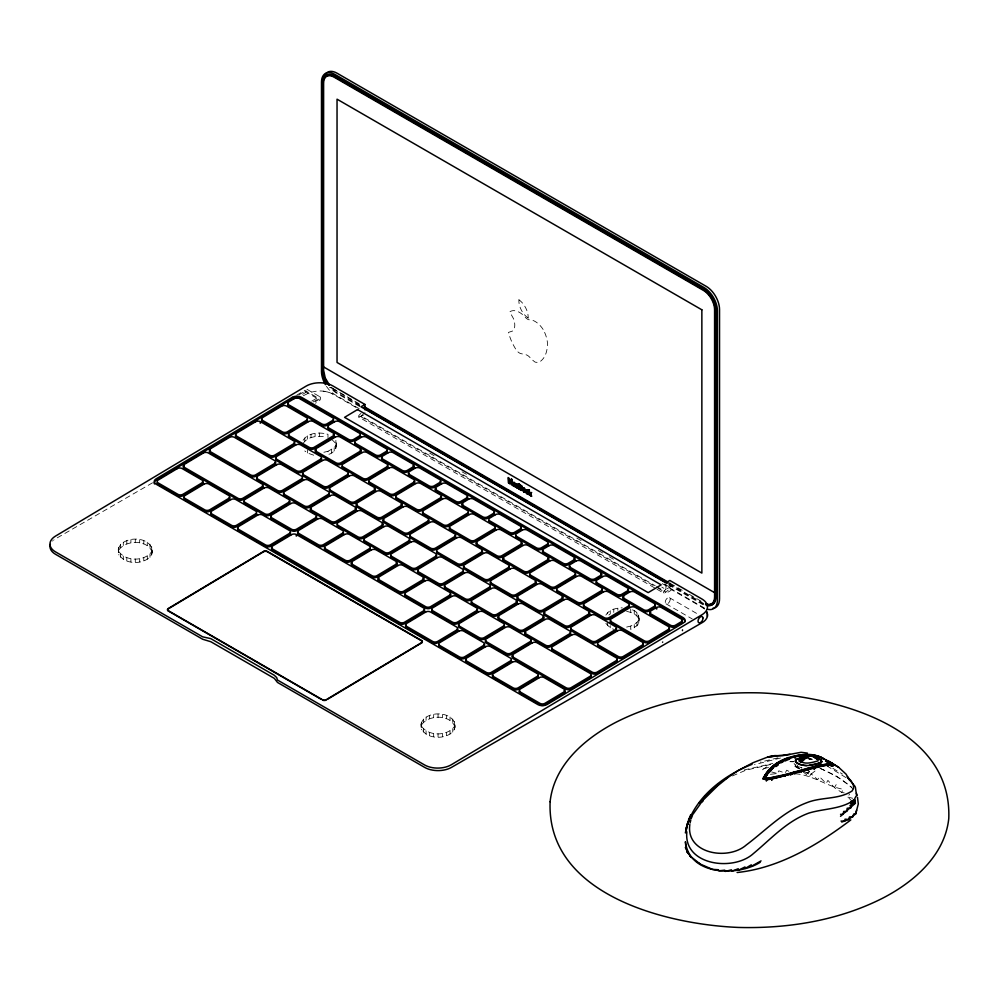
<?xml version="1.0" encoding="UTF-8"?>
<svg xmlns="http://www.w3.org/2000/svg" width="999" height="999" viewBox="0 0 999 999"><rect width="100%" height="100%" fill="white"/><g stroke="black" fill="none" stroke-linecap="round" stroke-linejoin="round"><path stroke-width="0.75" stroke-dasharray="5 3.75" d="M118.319 549.163C122.203 534.777 153.172 535.739 152.26 552.422C148.376 566.808 117.407 565.834 118.319 549.163L118.906 554.957M118.319 552.422L118.906 546.628M151.686 554.957L152.26 549.163M335.876 445.342L335.876 440.272C337.662 446.565 334.877 453.071 327.972 454.557L327.972 451.298L334.19 447.714L335.876 445.342L335.876 448.613M421.091 723.963C424.962 709.577 455.931 710.539 455.02 727.222C451.148 741.595 420.179 740.634 421.091 723.963L421.665 729.757M421.091 727.222L421.665 721.415M454.445 729.757L455.02 723.963M638.636 620.142L636.95 622.514L630.731 626.098L630.731 629.358L636.95 625.774L638.636 623.401C640.072 617.682 638.386 611.263 631.905 609.652M638.636 623.401L639.223 617.607M794.093 763.498L796.116 766.183L801.922 768.019M770.441 774.3L777.384 773.513L778.795 770.803L785.152 773.126L786.688 770.204L789.235 771.528M852.559 801.76L847.876 797.14L849.537 794.03M796.028 764.447L795.029 766.283L799.412 768.818L795.604 766.62M797.739 765.259L796.678 767.244L799.237 768.656M802.821 771.678L809.34 776.81L811.063 773.726L817.669 779.707L819.417 776.648L826.148 783.441L827.909 780.394L834.427 787.637L841.608 792.369L843.331 789.297C826.448 786.375 812.112 774.437 794.417 773.738M834.427 787.637L836.188 784.602M118.906 549.887C126.074 539.597 148.152 539.485 152.26 552.422M118.906 551.698C126.111 561.588 144.48 561.588 151.686 551.698M303.097 440.272C308.316 432.38 319.668 431.955 327.972 434.328L327.972 437.587M303.097 443.531C307.355 436.725 316.583 435.751 323.876 436.613L323.876 433.354M421.665 724.687C428.833 714.397 450.911 714.285 455.02 727.222M421.665 726.498C428.871 736.375 447.24 736.375 454.445 726.498M605.869 615.072C609.153 609.477 616.233 608.004 622.252 607.817M766.583 766.932L761.338 770.591M365.01 412.699L361.126 415.959L655.232 585.764M656.58 586.55L665.996 591.982L669.942 588.698L669.805 580.456M803.546 771.153L810.239 774.824L817.819 768.768M360.939 413.424L358.803 415.472L358.803 417.095L655.594 588.448M665.821 589.447C658.703 595.317 669.517 592.981 671.89 589.198L671.89 585.938L665.821 589.447L661.775 587.1M296.653 395.204L304.845 390.384L318.956 398.526L318.968 399.5L311.95 403.633M299.001 394.792L304.845 391.358L304.845 390.384M311.775 401.123L319.168 396.778A2.697 1.561 -60 0 1 320.579 398.064A2.697 1.561 -60 0 1 319.193 400.999L315.459 403.184M313.112 401.973L318.956 398.526M302.585 394.305L305.082 392.857A2.697 1.561 -60 0 0 305.919 388.711L320.03 396.853M152.522 482.817L55.544 538.811A18.969 10.952 0 0 0 53.909 539.885M303.384 395.716L310.015 392.42L317.02 391.046A18.969 10.952 0 0 1 332.942 394.143L357.03 408.042M358.803 417.095L363.374 415.284M809.59 771.49L806.967 772.939L810.239 774.824M732.367 775.936L745.866 770.217L770.828 764.41M809.527 771.715L806.967 772.939L809.615 771.815M768.531 767.469L762.125 769.043M780.556 758.016L754.52 764.61M777.946 757.841L760.426 762.125M744.205 769.954L772.789 763.461M323.876 452.272L327.972 451.298M626.648 627.072L630.731 626.098M795.067 766.283L802.384 770.291M790.172 761.688L793.231 761.812M793.056 761.625L790.034 761.488L796.253 761.762M790.783 761.513L793.431 761.625M812.062 759.44L808.965 759.103L811.238 759.34M809.14 759.228L812.125 759.552M323.239 391.146L327.922 392.07A18.969 11.151 -0.9 0 1 332.942 394.13M801.897 767.844L796.403 766.083L794.567 764.547M841.608 792.369L844.255 792.919M847.876 797.14L854.12 798.588M313.736 455.207L307.492 452.997L304.795 450.974M626.648 611.413C631.843 612.337 638.561 614.822 639.223 620.866M771.59 771.94L777.384 773.513M809.028 758.141L811.937 758.94M805.956 757.879L811.538 759.427L808.753 758.653M605.869 623.401L610.252 627.797L613.773 629.358M820.354 768.368L836.837 776.348L851.897 787.412M819.954 768.381C831.967 773.601 843.98 779.72 853.196 789.222M832.841 768.318L842.457 774.038M826.797 765.821L845.953 777.609M795.704 766.62L799.437 768.706M359.153 403.746L332.967 388.449M670.329 583.404L683.803 591.183M689.185 594.293L701.31 601.286M359.79 404.932L330.357 387.187M668.98 583.441L704.095 603.721A15.834 9.141 60 0 1 703.396 603.309M359.79 405.744L334.103 390.921A16.833 9.715 60 0 1 329.545 387.237M669.193 584.378L703.396 604.12A16.833 9.715 60 0 0 704.17 604.545M359.915 406.668L337.025 393.444A18.969 10.952 60 0 1 330.319 387.5M668.406 584.765L706.118 606.543M664.385 584.04L669.78 587.162M359.153 408.666L334.902 394.667A18.969 10.952 60 0 1 325.424 384.665M662.25 583.653L704.008 607.767A18.969 10.952 60 0 0 707.479 609.24M669.892 588.723L702.047 607.23A18.969 11.151 -0.9 0 1 704.495 608.978M429.745 453.146L435.139 456.256M462.125 471.84L467.52 474.95M576.785 538.036L582.18 541.158M598.376 550.499L603.771 553.621M609.165 556.73L614.56 559.84M360.939 416.683L656.38 587.25M657.729 588.024L665.821 592.707M656.942 589.223L663.686 593.119M669.455 597.727L698.301 614.385M304.845 391.358L318.968 399.5M665.983 603.796L692.22 618.943M331.493 439.148L335.876 443.531M332.23 387.849L331.506 387.2M665.883 584.353L665.996 591.982M638.636 615.072L638.636 618.331M636.95 612.712L636.95 615.971M636.95 622.514L636.95 625.774M634.253 610.689L634.253 613.948M634.253 624.537L634.253 627.797M630.731 609.128L630.731 612.387M617.857 608.154L617.857 610.327M613.773 609.128L613.773 612.387M610.252 610.689L610.252 613.948L607.554 615.971L607.554 612.712M610.252 625.624L610.252 627.797M607.554 622.514L607.554 625.774M454.445 721.415L454.445 724.687M452.747 719.055L452.747 722.314M452.747 728.858L452.747 732.117M450.049 717.032L450.049 720.291M450.049 730.881L450.049 734.14M446.541 715.471L446.541 718.731M446.541 732.442L446.541 735.701M442.445 714.497L442.445 717.757M442.445 733.416L442.445 736.675M438.049 714.16L438.049 717.419M438.049 733.753L438.049 737.012M433.666 714.497L433.666 717.757M433.666 733.416L433.666 736.675M429.57 715.471L429.57 718.731M429.57 732.442L429.57 735.701M426.061 717.032L426.061 720.291M426.061 730.881L426.061 734.14M423.364 719.055L423.364 722.314M423.364 728.858L423.364 732.117M336.463 442.807L336.463 446.078M334.19 447.714L334.19 450.974M331.493 449.737L331.493 452.997M319.493 433.017L319.493 436.276M315.097 433.354L315.097 436.613M311.001 434.328L311.001 437.587M307.492 435.889L307.492 439.148M307.492 449.737L307.492 452.997M304.795 437.912L304.795 441.171M151.686 546.628L151.686 549.887M149.987 544.255L149.987 547.514M149.987 554.058L149.987 557.317M147.29 542.232L147.29 545.491M147.29 556.081L147.29 559.34M143.781 540.671L143.781 543.931M143.781 557.642L143.781 560.901M139.685 539.697L139.685 542.957M139.685 558.616L139.685 561.875M135.29 539.36L135.29 542.619M135.29 558.953L135.29 562.212M130.906 539.697L130.906 542.957M130.906 558.616L130.906 561.875M126.811 540.671L126.811 543.931M126.811 557.642L126.811 560.901M123.289 542.232L123.289 545.491M123.289 556.081L123.289 559.34M120.604 544.255L120.604 547.514M120.604 554.058L120.604 557.317M334.815 390.509A16.833 9.715 60 0 1 330.257 386.838M543.119 329.445A17.67 10.202 60 0 0 532.267 320.179A33.129 19.118 60 0 0 529.47 319.83A6.568 3.796 60 0 1 525.549 317.57A18.482 10.664 60 0 0 509.702 311.888L513.586 318.793A14.66 8.467 60 0 1 512.874 330.919L508.479 332.405A36.488 21.066 60 0 0 516.471 350.287A7.692 4.446 60 0 0 520.754 353.584L526.023 354.757A7.917 4.57 60 0 1 529.757 357.28A26.299 15.185 60 0 0 535.089 362.1A15.822 9.141 60 0 0 540.534 361.251A39.935 23.052 60 0 0 547.015 349.188A22.965 13.262 60 0 0 543.131 329.433M528.184 318.057A14.211 8.204 60 0 1 518.956 299.862M518.906 299.762A14.71 8.492 60 0 1 528.134 317.957M52.535 541.071A18.969 10.952 0 0 1 53.184 540.471M701.997 607.267A18.969 10.952 0 0 1 704.357 608.915M670.179 599.038L670.092 600.199A3.496 2.023 -60 0 1 667.619 603.671A3.496 2.023 -60 0 1 665.297 602.747L665.297 601.635A3.496 2.023 -60 0 1 667.819 597.852A3.496 2.023 -60 0 1 670.179 599.038"/><path stroke-width="1.5" d="M685.514 841.982C689.248 875.336 737.25 876.822 760.152 862.312M322.902 95.704L322.902 82.817A16.833 9.715 60 0 1 323.314 79.495M525.299 491.633L525.337 489.885A1.936 1.124 60 0 0 524.575 488.461L523.988 488.049M515.971 484.615L515.921 486.313M522.714 488.511L522.664 490.247M525.786 491.221L526.423 489.722M516.458 485.277L516.421 486.388M662.699 642.007L662.549 642.27M682.442 630.619L682.517 629.857M524.9 490.509L524.662 491.52M513.711 482.692C511.463 483.266 514.947 480.856 515.184 483.803M523.189 489.06L523.301 490.809M521.753 487.574L521.84 485.976M685.851 832.604L687.986 821.702L686.575 827.16M521.915 490.222L522.065 488.548M522.152 489.86L522.202 489.11M686.862 831.855C683.229 865.371 733.441 871.89 753.483 853.496C770.966 838.935 786.875 821.116 808.728 813.136C823.95 808.428 841.333 809.44 854.694 799.625L855.406 803.196L840.521 816.308M514.76 483.866L512.837 483.916M689.847 824.487C685.514 853.783 727.996 861.013 746.228 845.029C765.921 830.231 783.378 811.438 806.917 802.659C821.428 796.79 838.773 799.787 852.097 790.958L853.483 788.448M685.339 832.854L688.136 821.94L690.809 815.883M706.718 611.7A18.969 11.151 -0.9 0 1 707.067 612.424C708.878 616.608 705.631 620.879 701.997 622.739L451.461 767.394A18.969 10.952 0 0 1 424.65 767.394L277.497 682.442L274.338 678.383L210.814 641.72L202.685 639.248L55.544 554.295A18.969 10.952 0 0 1 50.35 544.418M518.356 487.774L517.969 487.137L518.269 488.036M525.412 491.233L524.825 492.32M528.621 493.081L527.784 494.23M515.859 485.027L516.271 484.103M522.589 488.923L523.001 487.999M329.433 385.002L325.237 377.959L323.614 370.292L323.614 83.229A15.834 9.141 60 0 1 329.208 75.262M690.072 822.989L690.771 820.154M763.81 776.573L763.049 779.183C771.041 759.702 796.128 752.397 815.521 755.431M820.866 757.317C800.986 750.811 773.563 759.09 764.647 779.033M765.034 778.995C769.58 766.583 783.391 759.477 795.616 756.63L795.167 757.954M857.479 797.277L858.303 803.908L855.718 813.86L848.688 819.48L841.745 822.065M686.825 826.198C695.779 796.615 724.138 775.162 752.06 764.335M856.58 795.641L855.381 787.2M510.064 483.179C513.786 469.355 509.04 493.606 508.916 477.959L508.066 477.522L508.603 483.166L508.653 479.995M707.392 616.433L707.192 612.862A18.969 10.952 0 0 0 706.905 612.175M763.748 777.934C768.006 767.632 778.77 761.6 788.648 757.642M831.88 763.423C810.963 765.883 787.612 776.31 765.521 778.496L763.898 777.821L763.448 779.145L764.198 776.598L765.334 776.698M764.735 776.061L765.184 774.725M765.833 776.235L766.283 774.912M766.208 776.298L766.658 774.962M768.456 771.865L768.006 773.201L772.926 767.532M768.306 773.351L768.755 772.015M766.47 780.094L766.945 778.508L785.226 774.55L818.718 765.209L831.717 763.648L832.517 763.898L832.067 765.234M766.345 781.093L766.82 779.507C789.41 776.223 810.813 766.158 833.541 764.485M773.263 767.632L769.205 772.477M773.563 766.57L774.013 765.246M774.824 765.971L775.274 764.647M771.628 780.032L772.077 778.708M776.785 764.198L777.234 762.874M771.765 780.269L772.215 778.933L793.106 773.388L793.556 772.052M777.472 764.073L777.921 762.749M776.023 777.809L776.473 776.473M781.006 762.974L781.455 761.638M776.31 777.984L776.76 776.66M782.254 761.25L782.704 759.914M782.567 761.338L783.016 760.014M782.604 762.374L783.054 761.038M789.597 757.916L789.148 759.24L784.914 761.026M789.472 759.327L789.922 758.004M784.777 775.873L785.226 774.55M784.964 776.073L785.414 774.749M794.892 757.854L795.341 756.53M790.709 775.137L791.158 773.813M799.874 756.231L800.324 754.907C808.591 753.583 817.319 754.557 824.475 759.103L817.669 755.868L817.219 757.192M794.729 774.038L795.179 772.714M799.312 772.015L799.762 770.691M801.46 770.329L801.011 771.665L804.819 770.466M801.248 771.877L801.697 770.554M811.088 756.218L811.538 754.894M811.375 756.368L811.825 755.044L816.395 755.968L820.079 756.93L819.63 758.253M807.354 769.667L807.804 768.331M808.266 770.554L808.715 769.218M815.733 757.167L816.183 755.843M815.946 757.304L816.395 755.968M812.974 768.243L813.423 766.907M817.394 757.317L817.844 755.993M814.06 769.08L814.51 767.756M814.335 769.292L814.784 767.969L826.398 765.134M814.897 767.894L815.346 766.558M819.317 758.091L819.767 756.755M818.268 766.533L818.718 765.209M821.852 759.315L822.214 757.929M825.549 761.275L825.998 759.952L828.346 761.138L831.106 762.736L830.656 764.06M825.661 761.325L826.111 760.002M827.01 762.062L827.459 760.739L832.517 763.898M827.184 762.15L827.634 760.813L828.945 761.525L831.305 762.999L830.856 764.322M826.747 765.246L827.197 763.923M827.721 762.387L828.171 761.063L832.392 763.548L831.83 765.246M828.496 762.849L828.945 761.525M827.846 765.958L828.296 764.635L833.89 764.672L833.178 764.123M828.109 766.133L828.558 764.809M829.108 763.149L829.557 761.825M829.307 763.248L829.757 761.912L838.636 767.282L846.016 774.1L849.874 780.394L847.227 776.785L850.998 780.756L853.271 784.789L853.633 787.624M829.832 765.309L830.281 763.985M830.581 764.185L831.031 762.849M830.831 765.159L831.28 763.835M831.168 765.334L831.717 763.648M831.106 766.008L832.117 763.411L833.503 764.297M831.418 766.183L832.204 763.598M832.179 765.846L832.629 764.522M832.454 765.709L832.904 764.385M832.517 766.021L832.966 764.697M832.754 765.896L833.191 764.472M833.029 765.983L833.466 764.66M688.673 820.966L685.963 828.92L688.723 820.791M521.441 486.838L519.53 486.388L519.58 484.715L521.128 485.714M523.139 489.085L523.626 488.461M526.56 490.509L526.361 492.107M514.722 485.464L514.46 485.801A1.498 0.874 60 0 1 513.811 485.689L513.261 484.765M688.498 820.104L690.671 814.834M691.121 818.73L692.519 815.396M820.466 764.36L821.64 761.638L821.178 760.139L813.298 756.817M688.136 821.94L691.021 815.671M521.478 489.585L521.64 488.773M521.628 489.348L519.53 488.848L519.53 486.975L520.691 487.587M854.832 798.476L855.943 796.378M692.981 814.285L700.274 804.045M765.534 774.949L767.12 772.739M523.763 491.471L524.712 491.496M703.721 798.251L705.781 795.953L699.25 803.246L713.199 788.723L721.253 781.98M513.274 484.503L514.697 484.702M700.799 802.359L717.744 785.726L727.896 777.534L738.136 770.541L753.084 762.687L768.169 756.867L774.787 755.594L782.242 755.768L801.098 752.297L807.429 753.096M701.098 803.009L703.184 800.811M850.836 819.904C817.794 844.967 779.17 868.131 737.1 872.514M821.64 761.638L819.242 763.124L809.352 765.259M775.574 766.495L777.634 764.922M776.073 766.47L778.258 764.809M850.449 802.372L854.282 799.512L850.823 802.509L855.057 800.024L851.061 802.909L855.331 800.986L851.048 803.795L855.406 803.196L849.999 805.481L851.073 807.779L847.177 808.266L846.827 811.4L843.68 811.45L843.081 814.322L840.546 814.322M761.063 860.888L751.648 866.183L751.285 864.834L745.341 868.381L744.979 866.97L738.548 870.166L738.211 868.743L731.892 871.19L731.443 869.829L725.349 871.415L724.712 870.166L718.893 870.816L718.056 869.704L712.524 869.38L700.287 864.098L689.809 855.856L690.871 856.88L687 851.76L687.911 852.934L685.389 847.464L686.138 848.775L685.326 841.87M514.535 486.313L515.584 487.15L515.234 483.766M514.772 486.151L514.273 486.376A1.798 1.036 60 0 1 513.436 486.063M725.823 778.808L728.109 777.222M530.144 493.581L529.67 495.329L529.183 489.722L529.67 493.094L531.68 492.544C528.421 492.495 533.416 497.514 531.043 496.116L530.144 493.581L531.093 496.091M763.898 777.821L764.572 779.083L765.521 778.496M364.922 404.445L360.976 406.805L665.858 582.829L669.805 580.456L701.91 599A18.969 11.151 -0.9 0 1 701.922 614.772L451.423 764.685A18.969 11.151 -0.9 0 1 424.612 764.972L277.46 680.019L276.698 677.597L274.288 675.274L210.764 638.611L202.647 636.825L55.507 551.873A18.969 11.151 -0.9 0 1 55.507 536.101L305.994 386.188A18.969 11.151 -0.9 0 1 332.817 385.901L364.922 404.445L365.01 409.927M327.222 699.437L421.928 642.744A2.997 1.761 -0.9 0 0 421.928 641.021L266.97 551.548A2.997 1.761 -0.9 0 0 263.649 551.71L167.957 609.04A2.997 1.761 -0.9 0 0 167.957 610.801L321.391 699.425M629.607 592.07L623.963 595.454A3.496 2.048 -0.9 0 0 623.963 598.351L643.718 609.765A3.496 2.048 -0.9 0 0 648.663 609.715L654.308 606.331A3.496 2.048 -0.9 0 0 654.308 603.433L634.54 592.02A3.496 2.048 -0.9 0 0 629.607 592.07M521.803 487.537L522.015 488.573M508.591 478.658L509.777 483.841C512.425 484.178 511.426 472.577 511.5 484.84L512.087 485.114L512.087 479.795L511.238 479.358M514.71 483.891L513.661 482.717M519.03 489.123L519.03 483.791L519.03 489.123L521.153 490.309M515.284 486.463L515.259 484.04M519.58 484.715L520.529 485.327M517.507 484.952L518.419 485.826M519.53 488.848L520.791 489.522M529.183 489.722L529.233 495.017M789.934 774.437L814.784 767.969M517.719 487.674L516.608 486.888M803.146 757.342L799.212 758.803L799.387 760.589C804.794 765.109 812.15 762.474 818.094 760.851L818.019 759.04L815.097 757.354M803.346 757.192L796.166 759.59L795.741 761.812C803.034 767.819 814.422 765.546 822.015 761.775L819.892 759.028L813.236 756.705M815.771 758.278L817.082 759.04C811.9 751.61 802.247 757.579 795.791 759.477L795.092 761.375C797.826 764.772 802.447 765.359 806.543 765.684M794.255 756.106L800.324 754.907M772.215 778.933L766.795 779.757L764.26 779.282L763.498 777.859M516.421 484.003L517.707 484.453M524.875 492.295L523.926 492.145M795.753 756.605L811.825 755.044M771.265 756.555L775.349 756.106L768.169 756.867L790.022 754.32M523.164 487.899L524.038 488.024M526.373 489.76L527.534 490.072M521.753 490.347L521.103 490.347M517.857 488.361L517.132 488.199M841.021 821.078L844.654 821.203L845.067 819.168L848.688 819.48L849.462 816.907L852.721 816.995L853.708 814.048L855.718 813.86L856.605 810.214M527.185 493.469L528.109 492.357L527.185 490.472M764.572 779.083L766.82 779.507M766.945 778.508L765.484 777.672M513.249 483.753L514.497 484.153M817.082 759.04L811.413 755.244L815.746 757.442L813.011 756.268L814.847 757.617M803.159 756.98L805.706 758.179L810.127 756.106L814.11 756.405L809.552 754.794L814.435 756.693M527.472 493.543L526.398 492.082M526.898 489.76L527.797 490.309A1.936 1.124 60 0 1 528.546 491.745L528.596 492.682M527.534 494.143L526.573 493.543M820.629 757.192L822.676 758.229M824.375 759.103L826.585 760.202M323.614 366.933L715.296 593.069M518.981 483.828L521.928 486.438M518.469 486.226L517.894 485.564M364.535 406.855L667.632 581.843M363.836 407.267L668.269 583.029M363.836 408.079L666.932 583.066M830.019 762.05L838.636 767.282M517.195 484.128L518.281 485.514M523.976 492.12L522.714 490.209M517.182 488.161L515.971 486.288M699.113 863.198L700.287 864.098M520.854 485.539L521.391 486.388M520.954 487.837L521.59 488.798M512.737 484.465L512.699 484.74A1.361 0.787 60 0 0 512.949 485.477L513.486 486.038M848.288 778.358L854.907 786.238M523.813 491.433L523.189 490.234M524.225 488.786L524.825 490.022M526.623 493.518L525.824 491.196M327.772 384.165L324.163 377.385L322.902 370.704L322.902 83.641A15.834 9.141 60 0 1 334.103 77.173L703.396 290.372A15.834 9.141 60 0 1 714.585 309.777L714.585 596.84A15.834 9.141 60 0 1 705.581 604.32M856.393 793.281L857.142 795.241M526.148 492.894L525.924 492.07M508.641 478.796L508.591 479.42M715.084 598.838A15.834 9.141 60 0 1 705.556 603.633M714.372 303.684A15.834 9.141 60 0 0 704.095 289.972L334.103 76.361A16.833 9.715 60 0 0 322.202 83.229L322.202 370.292A16.833 9.715 60 0 0 326.86 383.891M714.647 304.67A15.834 9.141 60 0 1 715.197 307.542M329.857 75.237A15.834 9.141 60 0 1 334.815 76.761M712.824 608.341A18.969 10.952 60 0 0 719.53 598.801L719.53 309.503A18.969 10.952 60 0 0 706.118 286.288L337.025 73.189A18.969 10.952 60 0 0 325.412 74.226M705.656 604.495A16.833 9.715 60 0 0 715.996 596.84L715.996 309.777A16.833 9.715 60 0 0 704.095 289.161L334.815 75.949A16.833 9.715 60 0 0 323.813 78.084M706.468 605.431A16.833 9.715 60 0 0 715.296 597.252L715.296 310.19A16.833 9.715 60 0 0 703.396 289.56M328.858 385.227A16.833 9.715 60 0 1 328.196 384.378M326.386 381.618A16.833 9.715 60 0 1 323.813 375.674M323.539 374.675A16.833 9.715 60 0 1 322.902 369.892M707.479 609.24A18.969 10.952 60 0 0 717.419 600.024L717.419 310.726A18.969 10.952 60 0 0 704.008 287.5L334.902 74.401A18.969 10.952 60 0 0 321.491 82.143L321.491 371.441A18.969 10.952 60 0 0 325.424 384.665M154.495 483.966A6.494 3.809 -0.9 0 1 154.321 483.479M154.271 482.979A6.494 3.809 -0.9 0 1 156.169 480.269L292.27 398.801A6.494 3.809 -0.9 0 1 301.448 398.713L683.229 619.118A6.494 3.809 -0.9 0 1 685.127 621.803M325.899 700.224A2.997 1.761 -0.9 0 1 322.727 700.199M157.255 482.554A3.496 2.048 -0.9 0 0 158.217 484.39L177.984 495.804A3.496 2.048 -0.9 0 0 182.917 495.754L201.973 484.353A3.496 2.048 -0.9 0 0 202.41 481.755M184.278 497.652A3.496 2.048 -0.9 0 0 185.04 499.875L204.795 511.288A3.496 2.048 -0.9 0 0 209.74 511.238L228.783 499.837A3.496 2.048 -0.9 0 0 229.221 497.24M211.413 512.774A3.496 2.048 -0.9 0 0 211.85 515.359L231.618 526.773A3.496 2.048 -0.9 0 0 236.551 526.723L255.607 515.322A3.496 2.048 -0.9 0 0 256.368 513.074M238.237 528.259A3.496 2.048 -0.9 0 0 238.674 530.844L265.484 546.328A3.496 2.048 -0.9 0 0 270.429 546.278L289.485 534.877A3.496 2.048 -0.9 0 0 290.234 532.629M298.226 532.192A3.496 2.048 -0.9 0 0 298.651 534.777L318.419 546.191A3.496 2.048 -0.9 0 0 323.351 546.141L342.407 534.727A3.496 2.048 -0.9 0 0 343.169 532.492M325.037 547.677A3.496 2.048 -0.9 0 0 325.474 550.262L345.229 561.675A3.496 2.048 -0.9 0 0 350.174 561.613L369.23 550.212A3.496 2.048 -0.9 0 0 370.179 548.351M396.041 562.799A3.496 2.048 -0.9 0 1 396.041 565.696L376.998 577.097A3.496 2.048 -0.9 0 1 372.053 577.16L352.297 565.746A3.496 2.048 -0.9 0 1 352.285 562.837M422.864 578.284A3.496 2.048 -0.9 0 1 422.864 581.181L403.808 592.582A3.496 2.048 -0.9 0 1 398.876 592.632L379.108 581.231A3.496 2.048 -0.9 0 1 379.108 578.321M405.169 594.48A3.496 2.048 -0.9 0 0 405.931 596.715L425.686 608.116A3.496 2.048 -0.9 0 0 430.631 608.066L449.675 596.665A3.496 2.048 -0.9 0 0 450.112 594.068M431.993 609.964A3.496 2.048 -0.9 0 0 432.742 612.2L452.51 623.601A3.496 2.048 -0.9 0 0 457.442 623.551L476.498 612.15A3.496 2.048 -0.9 0 0 476.935 609.552M459.128 625.087A3.496 2.048 -0.9 0 0 459.565 627.672L479.32 639.085A3.496 2.048 -0.9 0 0 484.265 639.035L503.321 627.634A3.496 2.048 -0.9 0 0 504.07 625.386M485.951 640.571A3.496 2.048 -0.9 0 0 486.376 643.156L506.143 654.57A3.496 2.048 -0.9 0 0 511.076 654.52L530.132 643.119A3.496 2.048 -0.9 0 0 530.894 640.871M513.199 655.744A3.496 2.048 -0.9 0 0 513.199 658.641L566.133 689.198A3.496 2.048 -0.9 0 0 571.066 689.148L590.122 677.747A3.496 2.048 -0.9 0 0 590.884 675.499M564.972 691.508A3.496 2.048 -0.9 0 1 564.01 693.368L544.967 704.782A3.496 2.048 -0.9 0 1 540.022 704.832L520.267 693.418A3.496 2.048 -0.9 0 1 519.83 690.833M564.01 690.471A3.496 2.048 -0.9 0 1 564.447 690.771M493.007 675.349A3.496 2.048 -0.9 0 0 493.444 677.934L513.199 689.347A3.496 2.048 -0.9 0 0 518.144 689.298L537.2 677.896A3.496 2.048 -0.9 0 0 537.949 675.649M466.196 659.864A3.496 2.048 -0.9 0 0 466.62 662.449L486.388 673.863A3.496 2.048 -0.9 0 0 491.321 673.813L510.377 662.412A3.496 2.048 -0.9 0 0 511.138 660.164M439.048 644.742A3.496 2.048 -0.9 0 0 439.81 646.965L459.565 658.378A3.496 2.048 -0.9 0 0 464.51 658.329L483.553 646.927A3.496 2.048 -0.9 0 0 483.991 644.33M406.206 625.237A3.496 2.048 -0.9 0 0 406.643 627.822L432.754 642.894A3.496 2.048 -0.9 0 0 437.687 642.844L456.743 631.443A3.496 2.048 -0.9 0 0 457.18 628.846M296.004 535.801A3.496 2.048 -0.9 0 1 296.541 536.051M272.115 547.814A3.496 2.048 -0.9 0 0 272.552 550.399L399.575 623.751A3.496 2.048 -0.9 0 0 404.52 623.688L423.576 612.287A3.496 2.048 -0.9 0 0 424.001 609.69M183.566 466.545A3.496 2.048 -0.9 0 0 184.328 468.768L237.962 499.737A3.496 2.048 -0.9 0 0 242.907 499.687L261.95 488.286A3.496 2.048 -0.9 0 0 262.387 485.689M183.891 466.183A3.496 2.048 -0.9 0 1 184.328 465.871M210.427 450.237A3.496 2.048 -0.9 0 0 210.439 453.146L250.662 476.373A3.496 2.048 -0.9 0 0 255.594 476.323L274.65 464.91A3.496 2.048 -0.9 0 0 275.087 462.312M260.002 422.914A3.496 2.048 -0.9 0 1 260.527 423.164M236.101 434.927A3.496 2.048 -0.9 0 0 236.538 437.525L269.705 456.668A3.496 2.048 -0.9 0 0 274.65 456.618L293.706 445.217A3.496 2.048 -0.9 0 0 294.131 442.619M262.213 419.305A3.496 2.048 -0.9 0 0 262.65 421.89L282.405 433.304A3.496 2.048 -0.9 0 0 287.35 433.254L306.406 421.853A3.496 2.048 -0.9 0 0 307.155 419.605M288.324 403.683A3.496 2.048 -0.9 0 0 288.761 406.268L321.928 425.424A3.496 2.048 -0.9 0 0 326.873 425.362L332.517 421.99A3.496 2.048 -0.9 0 0 333.266 419.742M244.256 501.585A3.496 2.048 -0.9 0 0 245.017 503.808L264.785 515.222A3.496 2.048 -0.9 0 0 269.718 515.172L288.773 503.771A3.496 2.048 -0.9 0 0 289.211 501.173M271.079 517.07A3.496 2.048 -0.9 0 0 271.84 519.293L291.596 530.706A3.496 2.048 -0.9 0 0 296.541 530.656L315.584 519.255A3.496 2.048 -0.9 0 0 316.021 516.658M257.28 477.859A3.496 2.048 -0.9 0 0 257.717 480.444L277.472 491.858A3.496 2.048 -0.9 0 0 282.417 491.795L301.473 480.394A3.496 2.048 -0.9 0 0 302.222 478.159M284.103 493.344A3.496 2.048 -0.9 0 0 284.54 495.929L304.295 507.342A3.496 2.048 -0.9 0 0 309.24 507.28L328.284 495.879A3.496 2.048 -0.9 0 0 329.245 494.018M355.107 508.466A3.496 2.048 -0.9 0 1 355.107 511.363L336.051 522.764A3.496 2.048 -0.9 0 1 331.119 522.814L311.351 511.413A3.496 2.048 -0.9 0 1 311.351 508.503M381.918 523.951A3.496 2.048 -0.9 0 1 381.93 526.848L362.874 538.249A3.496 2.048 -0.9 0 1 357.929 538.299L338.174 526.898A3.496 2.048 -0.9 0 1 337.412 524.662M364.235 540.147A3.496 2.048 -0.9 0 0 364.985 542.382L384.752 553.783A3.496 2.048 -0.9 0 0 389.685 553.733L408.741 542.332A3.496 2.048 -0.9 0 0 409.178 539.735M391.046 555.631A3.496 2.048 -0.9 0 0 391.808 557.867L411.563 569.268A3.496 2.048 -0.9 0 0 416.508 569.218L435.564 557.817A3.496 2.048 -0.9 0 0 435.989 555.219M418.194 570.754A3.496 2.048 -0.9 0 0 418.631 573.339L438.386 584.752A3.496 2.048 -0.9 0 0 443.331 584.702L462.375 573.301A3.496 2.048 -0.9 0 0 463.136 571.053M445.005 586.238A3.496 2.048 -0.9 0 0 445.442 588.823L465.209 600.237A3.496 2.048 -0.9 0 0 470.142 600.187L489.198 588.786A3.496 2.048 -0.9 0 0 489.947 586.538M516.97 602.397A3.496 2.048 -0.9 0 1 516.008 604.27L496.965 615.671A3.496 2.048 -0.9 0 1 492.02 615.721L472.265 604.308A3.496 2.048 -0.9 0 1 471.828 601.723M516.008 601.361A3.496 2.048 -0.9 0 1 516.77 602.022M542.832 616.845A3.496 2.048 -0.9 0 1 542.832 619.742L523.776 631.156A3.496 2.048 -0.9 0 1 518.843 631.206L499.075 619.792A3.496 2.048 -0.9 0 1 499.075 616.895M524.937 633.428A3.496 2.048 -0.9 0 0 525.899 635.277L545.654 646.69A3.496 2.048 -0.9 0 0 550.599 646.628L569.655 635.227A3.496 2.048 -0.9 0 0 570.079 632.629M525.462 632.692A3.496 2.048 -0.9 0 1 525.899 632.367M551.96 648.526A3.496 2.048 -0.9 0 0 552.722 650.761L592.232 673.576A3.496 2.048 -0.9 0 0 597.177 673.526L616.233 662.125A3.496 2.048 -0.9 0 0 616.982 659.877M276.336 458.154A3.496 2.048 -0.9 0 0 276.773 460.739L296.528 472.152A3.496 2.048 -0.9 0 0 301.473 472.102L320.517 460.701A3.496 2.048 -0.9 0 0 321.278 458.454M303.147 473.638A3.496 2.048 -0.9 0 0 303.584 476.223L323.351 487.637A3.496 2.048 -0.9 0 0 328.284 487.587L347.34 476.186A3.496 2.048 -0.9 0 0 348.102 473.938M375.112 489.797A3.496 2.048 -0.9 0 1 374.15 491.67L355.107 503.071A3.496 2.048 -0.9 0 1 350.162 503.121L330.407 491.708A3.496 2.048 -0.9 0 1 329.97 489.123M374.15 488.761A3.496 2.048 -0.9 0 1 374.588 489.073M400.974 504.245A3.496 2.048 -0.9 0 1 400.974 507.142L381.918 518.556A3.496 2.048 -0.9 0 1 376.985 518.606L357.217 507.192A3.496 2.048 -0.9 0 1 357.217 504.295M383.079 520.841A3.496 2.048 -0.9 0 0 384.041 522.677L403.796 534.09A3.496 2.048 -0.9 0 0 408.741 534.04L427.797 522.627A3.496 2.048 -0.9 0 0 428.221 520.029M383.604 520.092A3.496 2.048 -0.9 0 1 384.041 519.767M410.102 535.926A3.496 2.048 -0.9 0 0 410.864 538.161L430.619 549.575A3.496 2.048 -0.9 0 0 435.564 549.512L454.607 538.111A3.496 2.048 -0.9 0 0 455.044 535.514M436.925 551.411A3.496 2.048 -0.9 0 0 437.674 553.646L457.442 565.047A3.496 2.048 -0.9 0 0 462.375 564.997L481.431 553.596A3.496 2.048 -0.9 0 0 481.868 550.998M464.06 566.533A3.496 2.048 -0.9 0 0 464.498 569.13L484.253 580.531A3.496 2.048 -0.9 0 0 489.198 580.481L508.241 569.08A3.496 2.048 -0.9 0 0 509.003 566.833M536.026 582.704A3.496 2.048 -0.9 0 1 535.064 584.565L516.008 595.966A3.496 2.048 -0.9 0 1 511.076 596.016L491.308 584.615A3.496 2.048 -0.9 0 1 490.884 582.017M535.064 581.655A3.496 2.048 -0.9 0 1 535.501 581.967M561.888 597.14A3.496 2.048 -0.9 0 1 561.888 600.049L542.832 611.45A3.496 2.048 -0.9 0 1 537.887 611.5L518.131 600.099A3.496 2.048 -0.9 0 1 518.131 597.19M588.698 612.624A3.496 2.048 -0.9 0 1 588.698 615.534L569.655 626.935A3.496 2.048 -0.9 0 1 564.71 626.985L544.954 615.571A3.496 2.048 -0.9 0 1 544.193 613.349M544.517 612.986A3.496 2.048 -0.9 0 1 544.954 612.674M571.003 628.833A3.496 2.048 -0.9 0 0 571.765 631.056L591.533 642.469A3.496 2.048 -0.9 0 0 596.465 642.419L615.521 631.018A3.496 2.048 -0.9 0 0 615.958 628.421M597.827 644.318A3.496 2.048 -0.9 0 0 598.588 646.54L618.344 657.954A3.496 2.048 -0.9 0 0 623.289 657.904L642.332 646.503A3.496 2.048 -0.9 0 0 642.769 643.905M656.443 609.015A3.496 2.048 -0.9 0 1 656.98 608.753M649.85 613.448A3.496 2.048 -0.9 0 0 650.799 615.297L670.566 626.698A3.496 2.048 -0.9 0 0 675.499 626.648L681.143 623.276A3.496 2.048 -0.9 0 0 681.905 621.028M650.049 613.061A3.496 2.048 -0.9 0 1 650.799 612.387M334.178 435.464A3.496 2.048 -0.9 0 1 333.216 437.337L314.173 448.738A3.496 2.048 -0.9 0 1 309.228 448.788L289.473 437.375A3.496 2.048 -0.9 0 1 289.036 434.79M333.216 434.428A3.496 2.048 -0.9 0 1 333.978 435.089M360.04 449.912A3.496 2.048 -0.9 0 1 360.04 452.809L340.984 464.223A3.496 2.048 -0.9 0 1 336.051 464.273L316.283 452.859A3.496 2.048 -0.9 0 1 316.283 449.962M342.145 466.496A3.496 2.048 -0.9 0 0 343.107 468.344L362.862 479.757A3.496 2.048 -0.9 0 0 367.807 479.695L386.85 468.294A3.496 2.048 -0.9 0 0 387.287 465.696M369.168 481.593A3.496 2.048 -0.9 0 0 369.917 483.828L389.685 495.242A3.496 2.048 -0.9 0 0 394.617 495.179L413.673 483.778A3.496 2.048 -0.9 0 0 414.11 481.181M395.979 497.077A3.496 2.048 -0.9 0 0 396.74 499.313L416.496 510.714A3.496 2.048 -0.9 0 0 421.441 510.664L440.497 499.263A3.496 2.048 -0.9 0 0 440.921 496.665M423.126 512.2A3.496 2.048 -0.9 0 0 423.564 514.797L443.319 526.198A3.496 2.048 -0.9 0 0 448.264 526.148L467.307 514.747A3.496 2.048 -0.9 0 0 468.069 512.499M449.937 527.684A3.496 2.048 -0.9 0 0 450.374 530.282L470.142 541.683A3.496 2.048 -0.9 0 0 475.074 541.633L494.13 530.232A3.496 2.048 -0.9 0 0 495.079 528.371M520.941 542.807A3.496 2.048 -0.9 0 1 520.941 545.716L501.898 557.117A3.496 2.048 -0.9 0 1 496.953 557.167L477.197 545.766A3.496 2.048 -0.9 0 1 477.197 542.857M547.764 558.291A3.496 2.048 -0.9 0 1 547.764 561.201L528.708 572.602A3.496 2.048 -0.9 0 1 523.776 572.652L504.008 561.238A3.496 2.048 -0.9 0 1 504.008 558.341M529.87 574.887A3.496 2.048 -0.9 0 0 530.831 576.723L550.586 588.136A3.496 2.048 -0.9 0 0 555.531 588.086L574.587 576.685A3.496 2.048 -0.9 0 0 575.012 574.088M556.893 589.984A3.496 2.048 -0.9 0 0 557.642 592.207L577.41 603.621A3.496 2.048 -0.9 0 0 582.342 603.571L601.398 592.17A3.496 2.048 -0.9 0 0 601.835 589.572M584.028 605.107A3.496 2.048 -0.9 0 0 584.465 607.692L604.233 619.105A3.496 2.048 -0.9 0 0 609.165 619.055L628.221 607.642A3.496 2.048 -0.9 0 0 628.97 605.406M610.851 620.591A3.496 2.048 -0.9 0 0 611.288 623.176L644.455 642.332A3.496 2.048 -0.9 0 0 649.387 642.27L668.443 630.869A3.496 2.048 -0.9 0 0 668.88 628.271M328.221 427.26A3.496 2.048 -0.9 0 0 328.983 429.495L348.751 440.896A3.496 2.048 -0.9 0 0 353.683 440.846L359.328 437.475A3.496 2.048 -0.9 0 0 360.09 435.227M355.045 442.744A3.496 2.048 -0.9 0 0 355.806 444.98L375.562 456.381A3.496 2.048 -0.9 0 0 380.507 456.331L386.151 452.959A3.496 2.048 -0.9 0 0 387.1 451.086M412.962 465.534A3.496 2.048 -0.9 0 1 412.962 468.444L407.317 471.815A3.496 2.048 -0.9 0 1 402.385 471.865L382.617 460.464A3.496 2.048 -0.9 0 1 382.18 457.867M409.003 473.351A3.496 2.048 -0.9 0 0 409.44 475.949L429.195 487.35A3.496 2.048 -0.9 0 0 434.14 487.3L439.785 483.916A3.496 2.048 -0.9 0 0 440.222 481.318M436.251 488.523A3.496 2.048 -0.9 0 0 436.251 491.421L456.019 502.834A3.496 2.048 -0.9 0 0 460.951 502.784L466.608 499.4A3.496 2.048 -0.9 0 0 467.033 496.803M463.074 504.008A3.496 2.048 -0.9 0 0 463.074 506.905L482.829 518.319A3.496 2.048 -0.9 0 0 487.774 518.269L493.419 514.885A3.496 2.048 -0.9 0 0 493.856 512.287M488.936 520.554A3.496 2.048 -0.9 0 0 489.897 522.39L509.652 533.803A3.496 2.048 -0.9 0 0 514.597 533.753L520.242 530.369A3.496 2.048 -0.9 0 0 520.991 528.121M515.959 535.651A3.496 2.048 -0.9 0 0 516.708 537.874L536.475 549.288A3.496 2.048 -0.9 0 0 541.408 549.238L547.052 545.854A3.496 2.048 -0.9 0 0 548.014 543.993M573.876 558.429A3.496 2.048 -0.9 0 1 573.876 561.338L568.231 564.722A3.496 2.048 -0.9 0 1 563.286 564.772L543.531 553.359A3.496 2.048 -0.9 0 1 543.094 550.774M600.686 573.913A3.496 2.048 -0.9 0 1 600.686 576.823L595.042 580.194A3.496 2.048 -0.9 0 1 590.109 580.257L570.342 568.843A3.496 2.048 -0.9 0 1 569.917 566.258M596.728 581.743A3.496 2.048 -0.9 0 0 597.165 584.328L616.92 595.729A3.496 2.048 -0.9 0 0 621.865 595.679L627.509 592.307A3.496 2.048 -0.9 0 0 627.946 589.71M623.988 596.903A3.496 2.048 -0.9 0 0 623.988 599.812L643.743 611.213A3.496 2.048 -0.9 0 0 648.688 611.163L654.333 607.792A3.496 2.048 -0.9 0 0 654.757 605.194M550.112 801.722C546.403 894.53 665.784 924.525 738.611 927.447C787.949 928.733 838.423 920.628 882.729 898.151C913.785 882.142 944.804 855.456 948.763 818.618C952.472 725.798 833.091 695.816 760.264 692.894C710.926 691.608 660.451 699.712 616.146 722.177C585.089 738.199 554.07 764.872 550.112 801.722M702.921 617.956L702.846 619.118A3.496 1.948 -61.7 0 1 702.085 620.966L701.897 621.253A3.496 2.023 -60 0 1 698.089 621.665L698.076 620.566A3.496 2.023 -60 0 1 701.86 616.52L702.06 616.57A3.496 1.948 -61.7 0 1 702.647 617.057L702.921 617.956M802.209 759.277L800.137 761.588L799 761.063L806.618 756.093L810.127 756.106L807.504 754.944L812.212 755.943L805.356 755.681L807.929 756.855L801.023 758.803L803.521 760.027L805.706 758.179L802.209 759.277M803.521 760.027L801.448 762.337L800.137 761.588L803.521 760.027M263.649 551.386L167.944 608.716A2.997 1.761 -0.9 0 0 167.944 610.476L322.727 699.874A2.997 1.761 -0.9 0 0 325.886 699.912L421.928 642.419A2.997 1.761 -0.9 0 0 421.928 640.696L266.958 551.223A2.997 1.761 -0.9 0 0 263.649 551.386M292.257 397.352L156.144 478.808A6.494 3.809 -0.9 0 0 156.144 484.203L537.924 704.62A6.494 3.809 -0.9 0 0 547.09 704.52L683.204 623.064A6.494 3.809 -0.9 0 0 683.204 617.669L301.423 397.252A6.494 3.809 -0.9 0 0 292.257 397.352M177.248 468.631L158.192 480.044A3.496 2.048 -0.9 0 0 158.192 482.942L177.959 494.355A3.496 2.048 -0.9 0 0 182.892 494.305L201.948 482.892A3.496 2.048 -0.9 0 0 201.948 479.995L182.18 468.581A3.496 2.048 -0.9 0 0 177.248 468.631M203.359 453.009L184.303 464.41A3.496 2.048 -0.9 0 0 184.303 467.32L237.937 498.289A3.496 2.048 -0.9 0 0 242.882 498.226L261.925 486.825A3.496 2.048 -0.9 0 0 261.925 483.928L208.292 452.959A3.496 2.048 -0.9 0 0 203.359 453.009M229.458 437.387L210.414 448.788A3.496 2.048 -0.9 0 0 210.414 451.698L250.637 474.912A3.496 2.048 -0.9 0 0 255.582 474.862L274.625 463.461A3.496 2.048 -0.9 0 0 274.625 460.564L234.403 437.337A3.496 2.048 -0.9 0 0 229.458 437.387M255.569 421.765L236.513 433.166A3.496 2.048 -0.9 0 0 236.513 436.063L269.693 455.219A3.496 2.048 -0.9 0 0 274.625 455.169L293.681 443.768A3.496 2.048 -0.9 0 0 293.681 440.859L260.514 421.703A3.496 2.048 -0.9 0 0 255.569 421.765M281.681 406.131L262.625 417.532A3.496 2.048 -0.9 0 0 262.625 420.442L282.392 431.855A3.496 2.048 -0.9 0 0 287.325 431.793L306.381 420.392A3.496 2.048 -0.9 0 0 306.381 417.495L286.613 406.081A3.496 2.048 -0.9 0 0 281.681 406.131M294.38 398.539L288.736 401.91A3.496 2.048 -0.9 0 0 288.736 404.82L321.903 423.963A3.496 2.048 -0.9 0 0 326.848 423.913L332.492 420.529A3.496 2.048 -0.9 0 0 332.492 417.632L299.313 398.476A3.496 2.048 -0.9 0 0 294.38 398.539M204.058 484.115L185.015 495.516A3.496 2.048 -0.9 0 0 185.015 498.426L204.77 509.84A3.496 2.048 -0.9 0 0 209.715 509.777L228.759 498.376A3.496 2.048 -0.9 0 0 228.759 495.479L209.003 484.065A3.496 2.048 -0.9 0 0 204.058 484.115M308.491 421.615L289.448 433.017A3.496 2.048 -0.9 0 0 289.448 435.926L309.203 447.327A3.496 2.048 -0.9 0 0 314.148 447.277L333.191 435.876A3.496 2.048 -0.9 0 0 333.191 432.979L313.436 421.566A3.496 2.048 -0.9 0 0 308.491 421.615M295.791 444.98L276.748 456.393A3.496 2.048 -0.9 0 0 276.748 459.29L296.503 470.704A3.496 2.048 -0.9 0 0 301.448 470.654L320.492 459.24A3.496 2.048 -0.9 0 0 320.492 456.343L300.736 444.93A3.496 2.048 -0.9 0 0 295.791 444.98M334.603 421.753L328.958 425.137A3.496 2.048 -0.9 0 0 328.958 428.047L348.726 439.448A3.496 2.048 -0.9 0 0 353.658 439.398L359.303 436.014A3.496 2.048 -0.9 0 0 359.303 433.116L339.548 421.703A3.496 2.048 -0.9 0 0 334.603 421.753M357.555 409.565L344.568 417.345L648.189 592.632L661.176 584.865L357.555 409.565M276.748 464.685L257.692 476.086A3.496 2.048 -0.9 0 0 257.692 478.996L277.46 490.397A3.496 2.048 -0.9 0 0 282.392 490.347L301.448 478.946A3.496 2.048 -0.9 0 0 301.448 476.036L281.681 464.635A3.496 2.048 -0.9 0 0 276.748 464.685M230.881 499.6L211.825 511.001A3.496 2.048 -0.9 0 0 211.825 513.911L231.593 525.324A3.496 2.048 -0.9 0 0 236.526 525.262L255.582 513.861A3.496 2.048 -0.9 0 0 255.582 510.964L235.826 499.55A3.496 2.048 -0.9 0 0 230.881 499.6M335.314 437.1L316.258 448.501A3.496 2.048 -0.9 0 0 316.258 451.411L336.026 462.812A3.496 2.048 -0.9 0 0 340.959 462.762L360.015 451.361A3.496 2.048 -0.9 0 0 360.015 448.464L340.247 437.05A3.496 2.048 -0.9 0 0 335.314 437.1M264.048 488.049L244.992 499.45A3.496 2.048 -0.9 0 0 244.992 502.36L264.76 513.773A3.496 2.048 -0.9 0 0 269.693 513.711L288.748 502.31A3.496 2.048 -0.9 0 0 288.748 499.413L268.981 487.999A3.496 2.048 -0.9 0 0 264.048 488.049M322.615 460.464L303.559 471.865A3.496 2.048 -0.9 0 0 303.559 474.775L323.326 486.188A3.496 2.048 -0.9 0 0 328.259 486.126L347.315 474.725A3.496 2.048 -0.9 0 0 347.315 471.828L327.56 460.414A3.496 2.048 -0.9 0 0 322.615 460.464M361.426 437.237L355.781 440.621A3.496 2.048 -0.9 0 0 355.781 443.519L375.537 454.932A3.496 2.048 -0.9 0 0 380.482 454.882L386.126 451.498A3.496 2.048 -0.9 0 0 386.126 448.601L366.358 437.187A3.496 2.048 -0.9 0 0 361.426 437.237M303.559 480.169L284.515 491.57A3.496 2.048 -0.9 0 0 284.515 494.48L304.27 505.881A3.496 2.048 -0.9 0 0 309.215 505.831L328.259 494.43A3.496 2.048 -0.9 0 0 328.259 491.52L308.504 480.119A3.496 2.048 -0.9 0 0 303.559 480.169M257.705 515.084L238.649 526.485A3.496 2.048 -0.9 0 0 238.649 529.395L265.472 544.88A3.496 2.048 -0.9 0 0 270.404 544.83L289.46 533.416A3.496 2.048 -0.9 0 0 289.46 530.519L262.637 515.034A3.496 2.048 -0.9 0 0 257.705 515.084M362.137 452.584L343.082 463.986A3.496 2.048 -0.9 0 0 343.082 466.895L362.837 478.296A3.496 2.048 -0.9 0 0 367.782 478.246L386.838 466.845A3.496 2.048 -0.9 0 0 386.838 463.936L367.07 452.535A3.496 2.048 -0.9 0 0 362.137 452.584M290.859 503.533L271.815 514.935A3.496 2.048 -0.9 0 0 271.815 517.844L291.571 529.245A3.496 2.048 -0.9 0 0 296.516 529.195L315.572 517.794A3.496 2.048 -0.9 0 0 315.572 514.897L295.804 503.484A3.496 2.048 -0.9 0 0 290.871 503.533M349.438 475.949L330.382 487.35A3.496 2.048 -0.9 0 0 330.382 490.259L350.137 501.673A3.496 2.048 -0.9 0 0 355.082 501.61L374.138 490.209A3.496 2.048 -0.9 0 0 374.138 487.312L354.37 475.899A3.496 2.048 -0.9 0 0 349.438 475.949M388.236 452.722L382.592 456.106A3.496 2.048 -0.9 0 0 382.592 459.003L402.36 470.417A3.496 2.048 -0.9 0 0 407.292 470.367L412.937 466.983A3.496 2.048 -0.9 0 0 412.937 464.085L393.181 452.672A3.496 2.048 -0.9 0 0 388.236 452.722M330.382 495.654L311.326 507.055A3.496 2.048 -0.9 0 0 311.326 509.952L331.094 521.366A3.496 2.048 -0.9 0 0 336.026 521.316L355.082 509.915A3.496 2.048 -0.9 0 0 355.082 507.005L335.327 495.604A3.496 2.048 -0.9 0 0 330.382 495.654M388.948 468.069L369.892 479.47A3.496 2.048 -0.9 0 0 369.892 482.38L389.66 493.781A3.496 2.048 -0.9 0 0 394.593 493.731L413.648 482.33A3.496 2.048 -0.9 0 0 413.648 479.42L393.893 468.019A3.496 2.048 -0.9 0 0 388.948 468.069M291.571 534.64L272.527 546.041A3.496 2.048 -0.9 0 0 272.527 548.951L399.563 622.29A3.496 2.048 -0.9 0 0 404.495 622.24L423.551 610.839A3.496 2.048 -0.9 0 0 423.551 607.929L296.516 534.59A3.496 2.048 -0.9 0 0 291.571 534.64M317.682 519.018L298.626 530.419A3.496 2.048 -0.9 0 0 298.626 533.329L318.394 544.73A3.496 2.048 -0.9 0 0 323.326 544.68L342.382 533.279A3.496 2.048 -0.9 0 0 342.382 530.369L322.627 518.968A3.496 2.048 -0.9 0 0 317.682 519.018M376.248 491.433L357.205 502.834A3.496 2.048 -0.9 0 0 357.205 505.744L376.96 517.145A3.496 2.048 -0.9 0 0 381.905 517.095L400.949 505.694A3.496 2.048 -0.9 0 0 400.949 502.797L381.193 491.383A3.496 2.048 -0.9 0 0 376.248 491.433M415.06 468.206L409.415 471.59A3.496 2.048 -0.9 0 0 409.415 474.488L429.17 485.901A3.496 2.048 -0.9 0 0 434.115 485.851L439.76 482.467A3.496 2.048 -0.9 0 0 439.76 479.57L420.005 468.156A3.496 2.048 -0.9 0 0 415.06 468.206M357.205 511.138L338.149 522.539A3.496 2.048 -0.9 0 0 338.149 525.437L357.904 536.85A3.496 2.048 -0.9 0 0 362.849 536.8L381.905 525.399A3.496 2.048 -0.9 0 0 381.905 522.489L362.137 511.088A3.496 2.048 -0.9 0 0 357.205 511.138M415.771 483.553L396.715 494.955A3.496 2.048 -0.9 0 0 396.715 497.852L416.483 509.265A3.496 2.048 -0.9 0 0 421.416 509.215L440.472 497.814A3.496 2.048 -0.9 0 0 440.472 494.905L420.704 483.504A3.496 2.048 -0.9 0 0 415.771 483.553M344.505 534.502L325.449 545.904A3.496 2.048 -0.9 0 0 325.449 548.813L345.204 560.214A3.496 2.048 -0.9 0 0 350.149 560.164L369.205 548.763A3.496 2.048 -0.9 0 0 369.205 545.854L349.438 534.453A3.496 2.048 -0.9 0 0 344.505 534.502M403.072 506.918L384.016 518.319A3.496 2.048 -0.9 0 0 384.016 521.228L403.783 532.629A3.496 2.048 -0.9 0 0 408.716 532.579L427.772 521.178A3.496 2.048 -0.9 0 0 427.772 518.269L408.004 506.868A3.496 2.048 -0.9 0 0 403.072 506.918M441.883 483.691L436.238 487.075A3.496 2.048 -0.9 0 0 436.238 489.972L455.994 501.386A3.496 2.048 -0.9 0 0 460.939 501.336L466.583 497.952A3.496 2.048 -0.9 0 0 466.583 495.042L446.815 483.641A3.496 2.048 -0.9 0 0 441.883 483.691M384.016 526.623L364.972 538.024A3.496 2.048 -0.9 0 0 364.972 540.921L384.727 552.335A3.496 2.048 -0.9 0 0 389.672 552.285L408.716 540.884A3.496 2.048 -0.9 0 0 408.716 537.974L388.961 526.56A3.496 2.048 -0.9 0 0 384.016 526.623M442.582 499.038L423.539 510.439A3.496 2.048 -0.9 0 0 423.539 513.336L443.294 524.75A3.496 2.048 -0.9 0 0 448.239 524.7L467.282 513.299A3.496 2.048 -0.9 0 0 467.282 510.389L447.527 498.988A3.496 2.048 -0.9 0 0 442.582 499.038M371.316 549.987L352.272 561.388A3.496 2.048 -0.9 0 0 352.272 564.298L372.028 575.699A3.496 2.048 -0.9 0 0 376.973 575.649L396.016 564.248A3.496 2.048 -0.9 0 0 396.016 561.338L376.261 549.937A3.496 2.048 -0.9 0 0 371.316 549.987M429.882 522.402L410.839 533.803A3.496 2.048 -0.9 0 0 410.839 536.713L430.594 548.114A3.496 2.048 -0.9 0 0 435.539 548.064L454.582 536.663A3.496 2.048 -0.9 0 0 454.582 533.753L434.827 522.352A3.496 2.048 -0.9 0 0 429.882 522.402M468.693 499.175L463.049 502.547A3.496 2.048 -0.9 0 0 463.049 505.457L482.817 516.87A3.496 2.048 -0.9 0 0 487.749 516.808L493.394 513.436A3.496 2.048 -0.9 0 0 493.394 510.526L473.638 499.125A3.496 2.048 -0.9 0 0 468.693 499.175M410.839 542.107L391.783 553.508A3.496 2.048 -0.9 0 0 391.783 556.406L411.551 567.819A3.496 2.048 -0.9 0 0 416.483 567.769L435.539 556.368A3.496 2.048 -0.9 0 0 435.539 553.458L415.771 542.045A3.496 2.048 -0.9 0 0 410.839 542.107M469.405 514.522L450.349 525.924A3.496 2.048 -0.9 0 0 450.349 528.821L470.117 540.234A3.496 2.048 -0.9 0 0 475.049 540.184L494.105 528.783A3.496 2.048 -0.9 0 0 494.105 525.874L474.338 514.46A3.496 2.048 -0.9 0 0 469.405 514.522M398.139 565.471L379.083 576.873A3.496 2.048 -0.9 0 0 379.083 579.77L398.851 591.183A3.496 2.048 -0.9 0 0 403.783 591.133L422.839 579.732A3.496 2.048 -0.9 0 0 422.839 576.823L403.072 565.422A3.496 2.048 -0.9 0 0 398.139 565.471M456.705 537.887L437.649 549.288A3.496 2.048 -0.9 0 0 437.649 552.185L457.417 563.598A3.496 2.048 -0.9 0 0 462.35 563.548L481.406 552.147A3.496 2.048 -0.9 0 0 481.406 549.238L461.65 537.837A3.496 2.048 -0.9 0 0 456.705 537.887M495.516 514.66L489.872 518.031A3.496 2.048 -0.9 0 0 489.872 520.941L509.627 532.355A3.496 2.048 -0.9 0 0 514.572 532.292L520.217 528.921A3.496 2.048 -0.9 0 0 520.217 526.011L500.449 514.61A3.496 2.048 -0.9 0 0 495.516 514.66M437.649 557.579L418.606 568.993A3.496 2.048 -0.9 0 0 418.606 571.89L438.361 583.304A3.496 2.048 -0.9 0 0 443.306 583.254L462.35 571.84A3.496 2.048 -0.9 0 0 462.35 568.943L442.594 557.529A3.496 2.048 -0.9 0 0 437.649 557.579M496.216 529.994L477.172 541.408A3.496 2.048 -0.9 0 0 477.172 544.305L496.928 555.719A3.496 2.048 -0.9 0 0 501.873 555.669L520.929 544.255A3.496 2.048 -0.9 0 0 520.916 541.358L501.161 529.945A3.496 2.048 -0.9 0 0 496.216 529.994M424.95 580.956L405.906 592.357A3.496 2.048 -0.9 0 0 405.906 595.254L425.661 606.668A3.496 2.048 -0.9 0 0 430.606 606.618L449.65 595.217A3.496 2.048 -0.9 0 0 449.65 592.307L429.895 580.894A3.496 2.048 -0.9 0 0 424.95 580.956M483.528 553.371L464.473 564.772A3.496 2.048 -0.9 0 0 464.473 567.669L484.228 579.083A3.496 2.048 -0.9 0 0 489.173 579.033L508.229 567.632A3.496 2.048 -0.9 0 0 508.229 564.722L488.461 553.321A3.496 2.048 -0.9 0 0 483.528 553.371M522.327 530.144L516.683 533.516A3.496 2.048 -0.9 0 0 516.683 536.426L536.451 547.827A3.496 2.048 -0.9 0 0 541.383 547.777L547.027 544.405A3.496 2.048 -0.9 0 0 547.027 541.495L527.272 530.094A3.496 2.048 -0.9 0 0 522.327 530.144M464.473 573.064L445.417 584.465A3.496 2.048 -0.9 0 0 445.417 587.375L465.184 598.788A3.496 2.048 -0.9 0 0 470.117 598.726L489.173 587.325A3.496 2.048 -0.9 0 0 489.173 584.427L469.418 573.014A3.496 2.048 -0.9 0 0 464.473 573.064M523.039 545.479L503.983 556.88A3.496 2.048 -0.9 0 0 503.983 559.79L523.751 571.203A3.496 2.048 -0.9 0 0 528.683 571.141L547.739 559.74A3.496 2.048 -0.9 0 0 547.739 556.843L527.984 545.429A3.496 2.048 -0.9 0 0 523.039 545.479M425.661 612.062L406.618 623.463A3.496 2.048 -0.9 0 0 406.618 626.373L432.729 641.445A3.496 2.048 -0.9 0 0 437.662 641.395L456.718 629.994A3.496 2.048 -0.9 0 0 456.718 627.085L430.606 612.012A3.496 2.048 -0.9 0 0 425.661 612.062M451.773 596.44L432.717 607.842A3.496 2.048 -0.9 0 0 432.717 610.739L452.485 622.152A3.496 2.048 -0.9 0 0 457.417 622.102L476.473 610.701A3.496 2.048 -0.9 0 0 476.473 607.792L456.718 596.378A3.496 2.048 -0.9 0 0 451.773 596.44M510.339 568.856L491.283 580.257A3.496 2.048 -0.9 0 0 491.296 583.154L511.051 594.567A3.496 2.048 -0.9 0 0 515.996 594.517L535.039 583.116A3.496 2.048 -0.9 0 0 535.039 580.207L515.284 568.793A3.496 2.048 -0.9 0 0 510.339 568.856M549.15 545.629L543.506 549A3.496 2.048 -0.9 0 0 543.506 551.91L563.261 563.311A3.496 2.048 -0.9 0 0 568.206 563.261L573.851 559.89A3.496 2.048 -0.9 0 0 573.851 556.98L554.095 545.566A3.496 2.048 -0.9 0 0 549.15 545.629M491.296 588.548L472.24 599.949A3.496 2.048 -0.9 0 0 472.24 602.859L491.995 614.26A3.496 2.048 -0.9 0 0 496.94 614.21L515.996 602.809A3.496 2.048 -0.9 0 0 515.996 599.912L496.228 588.498A3.496 2.048 -0.9 0 0 491.296 588.548M549.862 560.963L530.806 572.365A3.496 2.048 -0.9 0 0 530.806 575.274L550.561 586.688A3.496 2.048 -0.9 0 0 555.506 586.625L574.562 575.224A3.496 2.048 -0.9 0 0 574.562 572.327L554.795 560.914A3.496 2.048 -0.9 0 0 549.862 560.963M478.596 611.912L459.54 623.326A3.496 2.048 -0.9 0 0 459.54 626.223L479.295 637.637A3.496 2.048 -0.9 0 0 484.24 637.587L503.296 626.173A3.496 2.048 -0.9 0 0 503.296 623.276L483.528 611.863A3.496 2.048 -0.9 0 0 478.596 611.912M458.841 631.206L439.785 642.619A3.496 2.048 -0.9 0 0 439.785 645.516L459.54 656.93A3.496 2.048 -0.9 0 0 464.485 656.88L483.541 645.466A3.496 2.048 -0.9 0 0 483.541 642.569L463.773 631.156A3.496 2.048 -0.9 0 0 458.841 631.206M537.162 584.34L518.106 595.741A3.496 2.048 -0.9 0 0 518.106 598.638L537.874 610.052A3.496 2.048 -0.9 0 0 542.807 610.002L561.863 598.601A3.496 2.048 -0.9 0 0 561.863 595.691L542.095 584.278A3.496 2.048 -0.9 0 0 537.162 584.34M575.973 561.101L570.329 564.485A3.496 2.048 -0.9 0 0 570.329 567.395L590.084 578.796A3.496 2.048 -0.9 0 0 595.029 578.746L600.674 575.374A3.496 2.048 -0.9 0 0 600.674 572.464L580.906 561.051A3.496 2.048 -0.9 0 0 575.973 561.101M518.106 604.033L499.05 615.434A3.496 2.048 -0.9 0 0 499.063 618.344L518.818 629.745A3.496 2.048 -0.9 0 0 523.763 629.695L542.807 618.294A3.496 2.048 -0.9 0 0 542.807 615.396L523.051 603.983A3.496 2.048 -0.9 0 0 518.106 604.033M576.673 576.448L557.629 587.849A3.496 2.048 -0.9 0 0 557.629 590.759L577.385 602.16A3.496 2.048 -0.9 0 0 582.33 602.11L601.373 590.709A3.496 2.048 -0.9 0 0 601.373 587.812L581.618 576.398A3.496 2.048 -0.9 0 0 576.673 576.448M505.407 627.397L486.363 638.798A3.496 2.048 -0.9 0 0 486.363 641.708L506.118 653.121A3.496 2.048 -0.9 0 0 511.063 653.059L530.107 641.658A3.496 2.048 -0.9 0 0 530.107 638.761L510.352 627.347A3.496 2.048 -0.9 0 0 505.407 627.397M485.651 646.69L466.595 658.091A3.496 2.048 -0.9 0 0 466.608 661.001L486.363 672.414A3.496 2.048 -0.9 0 0 491.308 672.352L510.352 660.951A3.496 2.048 -0.9 0 0 510.352 658.054L490.596 646.64A3.496 2.048 -0.9 0 0 485.651 646.69M563.973 599.812L544.93 611.226A3.496 2.048 -0.9 0 0 544.93 614.123L564.685 625.536A3.496 2.048 -0.9 0 0 569.63 625.486L588.673 614.073A3.496 2.048 -0.9 0 0 588.673 611.176L568.918 599.762A3.496 2.048 -0.9 0 0 563.973 599.812M602.784 576.585L597.14 579.969A3.496 2.048 -0.9 0 0 597.14 582.879L616.907 594.28A3.496 2.048 -0.9 0 0 621.84 594.23L627.484 590.846A3.496 2.048 -0.9 0 0 627.484 587.949L607.729 576.535A3.496 2.048 -0.9 0 0 602.784 576.585M544.93 619.517L525.874 630.918A3.496 2.048 -0.9 0 0 525.874 633.828L545.641 645.229A3.496 2.048 -0.9 0 0 550.574 645.179L569.63 633.778A3.496 2.048 -0.9 0 0 569.63 630.869L549.862 619.467A3.496 2.048 -0.9 0 0 544.93 619.517M603.496 591.932L584.44 603.334A3.496 2.048 -0.9 0 0 584.44 606.243L604.208 617.644A3.496 2.048 -0.9 0 0 609.14 617.594L628.196 606.193A3.496 2.048 -0.9 0 0 628.196 603.296L608.428 591.883A3.496 2.048 -0.9 0 0 603.496 591.932M532.23 642.881L513.174 654.283A3.496 2.048 -0.9 0 0 513.174 657.192L566.108 687.749A3.496 2.048 -0.9 0 0 571.041 687.699L590.097 676.298A3.496 2.048 -0.9 0 0 590.097 673.388L537.162 642.832A3.496 2.048 -0.9 0 0 532.23 642.881M512.475 662.175L493.419 673.576A3.496 2.048 -0.9 0 0 493.419 676.485L513.186 687.886A3.496 2.048 -0.9 0 0 518.119 687.836L537.175 676.435A3.496 2.048 -0.9 0 0 537.175 673.538L517.407 662.125A3.496 2.048 -0.9 0 0 512.475 662.175M590.796 615.297L571.74 626.698A3.496 2.048 -0.9 0 0 571.74 629.607L591.508 641.021A3.496 2.048 -0.9 0 0 596.44 640.958L615.496 629.557A3.496 2.048 -0.9 0 0 615.496 626.66L595.729 615.247A3.496 2.048 -0.9 0 0 590.796 615.297M571.74 635.002L552.697 646.403A3.496 2.048 -0.9 0 0 552.697 649.313L592.22 672.127A3.496 2.048 -0.9 0 0 597.152 672.077L616.208 660.676A3.496 2.048 -0.9 0 0 616.208 657.767L576.685 634.952A3.496 2.048 -0.9 0 0 571.74 635.002M630.307 607.417L611.263 618.818A3.496 2.048 -0.9 0 0 611.263 621.728L644.43 640.871A3.496 2.048 -0.9 0 0 649.375 640.821L668.418 629.42A3.496 2.048 -0.9 0 0 668.418 626.51L635.252 607.367A3.496 2.048 -0.9 0 0 630.307 607.417M539.285 677.659L520.242 689.06A3.496 2.048 -0.9 0 0 520.242 691.97L539.997 703.371A3.496 2.048 -0.9 0 0 544.942 703.321L563.985 691.92A3.496 2.048 -0.9 0 0 563.985 689.023L544.23 677.609A3.496 2.048 -0.9 0 0 539.285 677.659M617.619 630.781L598.563 642.182A3.496 2.048 -0.9 0 0 598.563 645.092L618.319 656.505A3.496 2.048 -0.9 0 0 623.264 656.443L642.32 645.042A3.496 2.048 -0.9 0 0 642.32 642.145L622.552 630.731A3.496 2.048 -0.9 0 0 617.619 630.781M656.418 607.554L650.774 610.938A3.496 2.048 -0.9 0 0 650.774 613.836L670.541 625.249A3.496 2.048 -0.9 0 0 675.474 625.199L681.118 621.815A3.496 2.048 -0.9 0 0 681.118 618.918L661.363 607.504A3.496 2.048 -0.9 0 0 656.418 607.554M701.86 309.802L337.038 99.176L337.038 362.462L701.86 573.089L701.86 309.802"/></g></svg>
